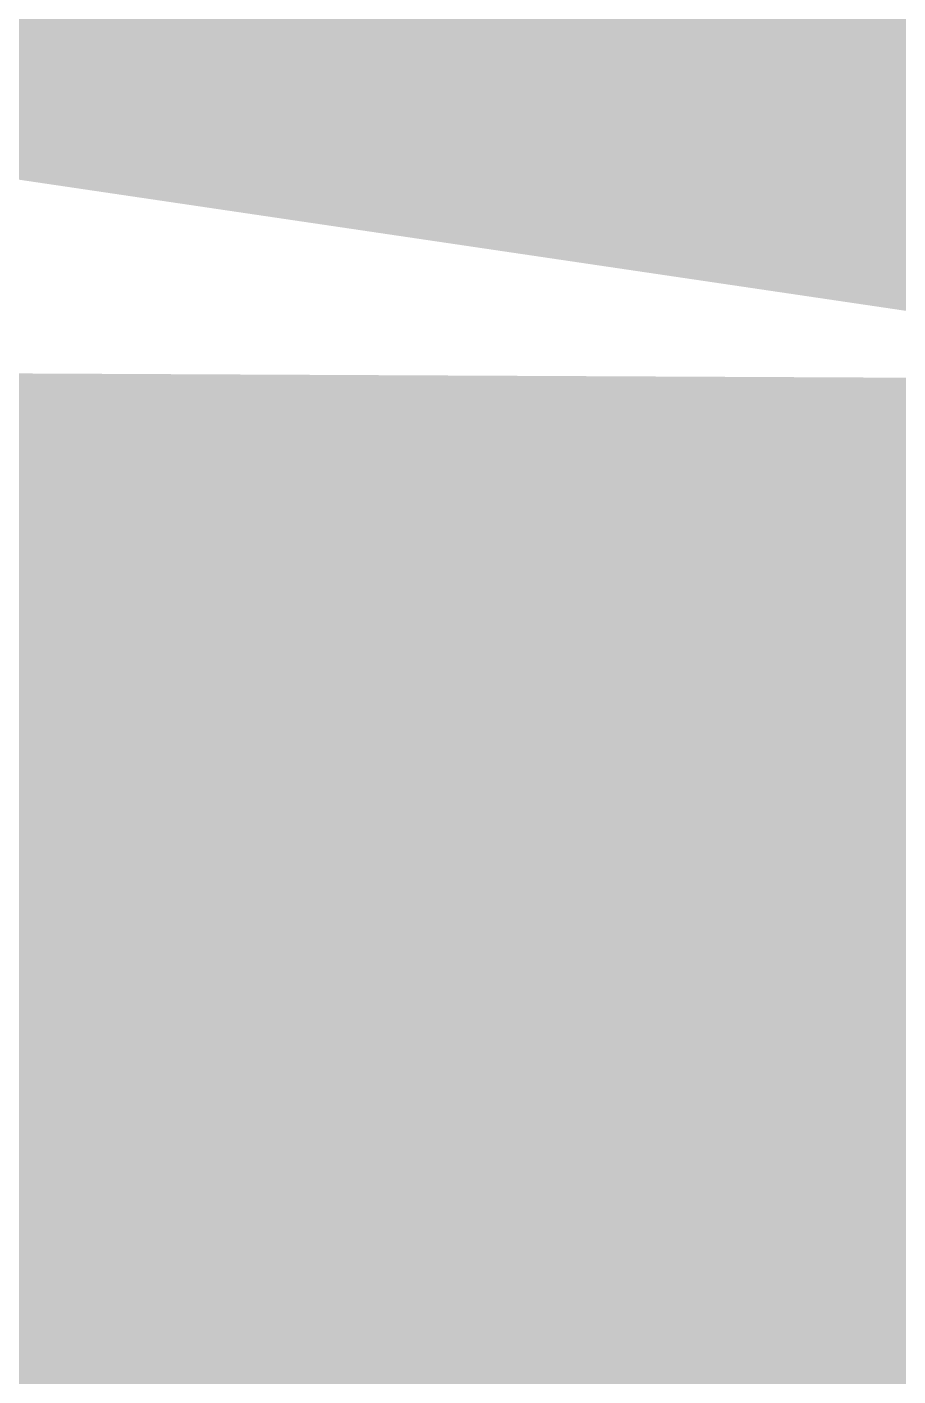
# Model space of a CAD drawing. Header units: metres. Extents: x 318080 to 326887, y 1838772 to 1852662.
# Drawn here: x 322130.408 to 322131.736, y 1845588.363 to 1845590.419 of the extents above; entities that cross this region are included whole.
import ezdxf

# ---------------------------------------------------------------- set-up
doc = ezdxf.new("R2010")
doc.units = ezdxf.units.M
doc.header["$MEASUREMENT"] = 0
for name, color, linetype in [('HIGH TIDE LINE', 6, 'Continuous'), ('INTERTIDAL ZONE', 5, 'Continuous'), ('LOW TIDE LINE', 5, 'Continuous'), ('NDZ-200M FROM CRZ', 30, 'Continuous'), ('RIVER', 4, 'Continuous'), ('SURVEY PLOT BOUNDARY', 35, 'Continuous'), ('VILLAGE BOUNDARY', 212, 'Continuous')]:
    doc.layers.add(name, color=color, linetype=linetype)

# ---------------------------------------------------------------- blocks, each defined once
blk = doc.blocks.new('22')
at = {"layer": 'RIVER'}
h = blk.add_hatch(dxfattribs=at)
h.set_pattern_fill('DASH', color=256, scale=12.102208, angle=-0.2758)
h.set_pattern_definition([(359.72418, (307091.112, 1837970.98), (38.60904, 38.23909), [38.42451, -38.42451])])
h.paths.add_polyline_path([(322412.0894, 1845627.3666), (322387.9065, 1845631.5175), (322363.9178, 1845676.012), (322354.8691, 1845685.9808), (322343.9674, 1845691.7819), (322287.2562, 1845695.1314), (322261.6072, 1845707.1535), (322246.5203, 1845721.0175), (322243.9042, 1845739.6891), (322243.7418, 1845764.459), (322244.2025, 1845764.3646), (322251.0737, 1845777.6411), (322251.0901, 1845793.1504), (322250.6592, 1845813.7287), (322247.6002, 1845813.7434), (322223.3785, 1845809.8256), (322207.2242, 1845805.8689), (322174.8962, 1845793.9211), (322146.6019, 1845781.9539), (322130.4088, 1845769.9285), (322106.0899, 1845745.8389), (322093.9305, 1845733.7941), (322081.7711, 1845721.7492), (322081.7516, 1845717.7149), (322073.6453, 1845709.685), (322065.5585, 1845705.6895), (322061.5053, 1845701.6745), (322049.3848, 1845697.6984), (322037.2642, 1845693.7223), (322025.0853, 1845677.6431), (321984.7093, 1845669.7686), (321920.1892, 1845674.1137), (321908.2434, 1845706.4468), (321892.3221, 1845750.9024), (321820.0842, 1845827.9049), (321792.0035, 1845860.3157), (321744.0262, 1845949.3046), (321711.9118, 1845981.7348), (321695.8158, 1845989.8812), (321687.7289, 1845985.8857), (321683.6564, 1845977.8364), (321679.5644, 1845965.7527), (321679.4672, 1845945.5809), (321683.3845, 1845921.3553), (321687.3599, 1845909.2328), (321691.2965, 1845889.0416), (321691.2188, 1845872.9042), (321687.088, 1845852.7518), (321687.0103, 1845836.6144), (321682.8407, 1845808.3933), (321678.7681, 1845800.344), (321674.7344, 1845800.3634), (321742.5502, 1845642.6932), (321762.7382, 1845646.6305), (321778.8148, 1845634.4497), (321795.1439, 1845674.7157), (321811.4147, 1845702.8785), (321839.7284, 1845718.88), (321855.7857, 1845702.6649), (321867.7703, 1845678.4005), (321903.8601, 1845633.8478), (321960.1574, 1845597.2667), (321988.3546, 1845589.062), (322077.0964, 1845588.6348), (322129.5348, 1845588.3824), (322137.5828, 1845584.3092), (322141.6165, 1845584.2898), (322157.732, 1845580.1777), (322169.7943, 1845572.0507), (322181.8954, 1845571.9925), (322185.9097, 1845567.9387), (322197.9915, 1845563.8461), (322206.0589, 1845563.8073), (322218.16, 1845563.749), (322230.2418, 1845559.6564), (322238.3092, 1845559.6176), (322250.4104, 1845559.5593), (322258.4584, 1845555.4861), (322290.6894, 1845547.262), (322310.8191, 1845539.0962), (322326.9151, 1845530.9498), (322334.9437, 1845522.8423), (322342.9723, 1845514.7347), (322346.9672, 1845506.6466), (322346.9283, 1845498.5779), (322350.9233, 1845490.4896), (322350.9038, 1845486.4553), (322354.8987, 1845478.3672), (322358.8935, 1845470.279), (322362.8885, 1845462.1909), (322374.9702, 1845458.0983), (322387.0519, 1845454.0056), (322415.2491, 1845445.801), (322439.4514, 1845445.6845), (322483.8224, 1845445.4709), (322516.131, 1845453.3843), (322536.2996, 1845453.2872), (322560.5019, 1845453.1706), (322565.1416, 1845453.9211), (322570.0066, 1845472.3094), (322583.0459, 1845489.0816), (322599.9518, 1845501.5184), (322618.9717, 1845504.4486), (322656.0895, 1845498.2265), (322677.6409, 1845488.6262), (322720.7559, 1845472.0154), (322751.4154, 1845470.1411), (322801.5351, 1845472.9215), (322831.8147, 1845481.8407), (322843.5165, 1845489.986), (322822.8063, 1845494.834), (322798.6405, 1845499.6986), (322786.6022, 1845511.4115), (322763.8069, 1845531.8095), (322753.4903, 1845542.2191), (322740.071, 1845536.2404), (322706.7493, 1845523.4509), (322683.8085, 1845513.633), (322657.4249, 1845506.4217), (322600.4969, 1845510.0281), (322560.0003, 1845529.4228), (322521.0075, 1845523.9317), (322491.0315, 1845536.5154), (322447.8251, 1845555.1119), (322434.7392, 1845591.1408), (322428.7042, 1845618.9577)])
at = {"layer": 'HIGH TIDE LINE', "lineweight": 35, "const_width": 3.0256}
blk.add_lwpolyline([(322230.2418, 1845559.6564), (322218.16, 1845563.749), (322206.0589, 1845563.8073), (322197.9915, 1845563.8461), (322185.9097, 1845567.9387), (322181.8954, 1845571.9925), (322169.7943, 1845572.0507), (322157.732, 1845580.1777), (322141.6165, 1845584.2898), (322137.5828, 1845584.3092), (322129.5348, 1845588.3824), (322125.4816, 1845584.3674), (322121.4479, 1845584.3868), (322117.4142, 1845584.4063), (322113.361, 1845580.3913), (322105.2742, 1845576.3958), (322097.1874, 1845572.4003), (322093.1536, 1845572.4197), (322089.1005, 1845568.4048), (322081.033, 1845568.4436)], dxfattribs=at)
at = {"layer": 'INTERTIDAL ZONE', "const_width": 3.0256, "flags": 128}
blk.add_lwpolyline([(321935.7609, 1845557.0396), (321959.9632, 1845556.9231), (321992.1941, 1845548.699), (322008.3095, 1845544.587), (322024.4638, 1845548.5437), (322032.5313, 1845548.5048), (322048.7244, 1845560.5302), (322056.8113, 1845564.5258), (322064.8787, 1845564.4869), (322072.9656, 1845568.4824), (322076.9993, 1845568.463), (322081.033, 1845568.4436), (322089.1005, 1845568.4048), (322093.1536, 1845572.4197), (322097.1874, 1845572.4003), (322105.2742, 1845576.3958), (322113.361, 1845580.3913), (322117.4142, 1845584.4063), (322121.4479, 1845584.3868), (322129.5348, 1845588.3824), (322077.0964, 1845588.6348), (321988.3546, 1845589.062), (321960.1574, 1845597.2667), (321903.8601, 1845633.8478)], dxfattribs=at)
at = {"layer": 'LOW TIDE LINE', "lineweight": 18, "const_width": 3.0256}
blk.add_lwpolyline([(321774.5614, 1844750.9249), (321770.7219, 1844791.2879), (321771.1104, 1844871.9751), (321768.3584, 1845138.2623), (321748.7531, 1845255.3559), (321729.1477, 1845372.4494), (321717.5127, 1845469.3322), (321738.3805, 1845614.4721), (321742.5502, 1845642.6932), (321762.7382, 1845646.6305), (321778.8148, 1845634.4497), (321795.1439, 1845674.7157), (321811.4147, 1845702.8785), (321839.7284, 1845718.88), (321855.7857, 1845702.6649), (321867.7703, 1845678.4005), (321903.8601, 1845633.8478), (321960.1574, 1845597.2667), (321988.3546, 1845589.062), (322077.0964, 1845588.6348), (322129.5348, 1845588.3824)], dxfattribs=at)
at = {"layer": 'NDZ-200M FROM CRZ', "const_width": 3.0256, "flags": 128}
blk.add_lwpolyline([(322230.2418, 1845559.6564), (322218.16, 1845563.749), (322206.0589, 1845563.8073), (322197.9915, 1845563.8461), (322185.9097, 1845567.9387), (322181.8954, 1845571.9925), (322169.7943, 1845572.0507), (322157.732, 1845580.1777), (322141.6165, 1845584.2898), (322137.5828, 1845584.3092), (322129.5348, 1845588.3824), (322125.4816, 1845584.3674), (322121.4479, 1845584.3868), (322117.4142, 1845584.4063), (322113.361, 1845580.3913), (322105.2742, 1845576.3958), (322097.1874, 1845572.4003), (322093.1536, 1845572.4197), (322089.1005, 1845568.4048), (322081.033, 1845568.4436)], dxfattribs=at)
at = {"layer": 'RIVER', "const_width": 3.0256, "flags": 128}
blk.add_lwpolyline([(321903.8601, 1845633.8478), (321960.1574, 1845597.2667), (321988.3546, 1845589.062), (322077.0964, 1845588.6348), (322129.5348, 1845588.3824), (322137.5828, 1845584.3092), (322141.6165, 1845584.2898), (322157.732, 1845580.1777), (322169.7943, 1845572.0507), (322181.8954, 1845571.9925), (322185.9097, 1845567.9387), (322197.9915, 1845563.8461), (322206.0589, 1845563.8073), (322218.16, 1845563.749), (322230.2418, 1845559.6564)], dxfattribs=at)
at = {"layer": 'SURVEY PLOT BOUNDARY', "lineweight": 18, "const_width": 0.6051}
for points in [[(322884.2677, 1845673.507), (322867.7443, 1845592.8975), (322867.6666, 1845576.76), (322871.4091, 1845516.2252), (322887.4079, 1845487.907), (322887.3497, 1845475.8039), (322693.9253, 1845517.0797), (322673.7762, 1845521.2111), (322085.2027, 1845596.6647), (322061.0198, 1845600.8156), (321948.1728, 1845621.5311), (321923.9898, 1845625.6819), (321908.3599, 1845730.653)], [(321948.1728, 1845621.5311), (322061.0198, 1845600.8156), (322085.2027, 1845596.6647), (322673.7762, 1845521.2111)]]:
    blk.add_lwpolyline(points, dxfattribs=at)
at = {"layer": 'VILLAGE BOUNDARY', "lineweight": 50, "const_width": 3.0256}
blk.add_lwpolyline([(322117.4531, 1845592.475), (322125.5204, 1845592.4361), (322153.7371, 1845588.2659), (322169.872, 1845588.1882), (322185.9874, 1845584.0761), (322210.1703, 1845579.9253), (322218.2377, 1845579.8864)], dxfattribs=at)

msp = doc.modelspace()

# ---------------------------------------------------------------- block references
msp.add_blockref('22', (0, 0))

doc.saveas('drawing.dxf')
